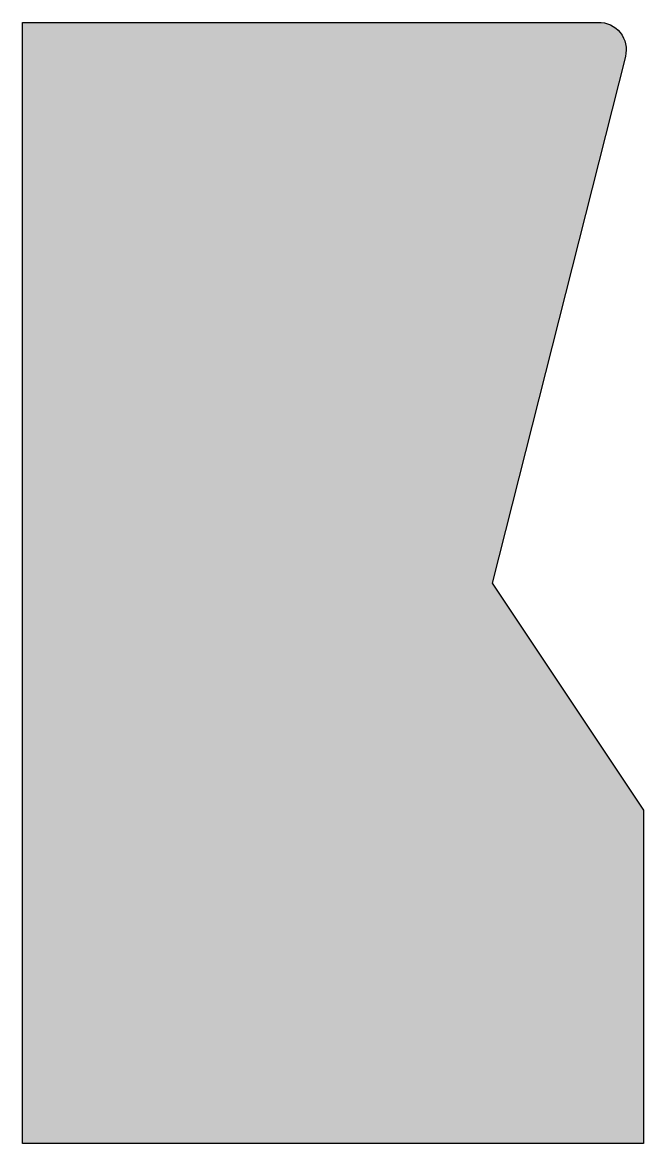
# Model space of a CAD drawing. Header units: metres. Extents: x -0.205 to 0, y -0.11 to 0.26.
import ezdxf

# ---------------------------------------------------------------- set-up
doc = ezdxf.new("R2010")
doc.units = ezdxf.units.M

msp = doc.modelspace()

# ---------------------------------------------------------------- hatches: boundary and pattern name
h = msp.add_hatch(color=254)
h.dxf.hatch_style = 1
edge = h.paths.add_edge_path()
edge.add_line((0, 0), (0, -0.1099999999999999))
edge.add_line((0, -0.1099999999999999), (-0.205, -0.1099999999999999))
edge.add_line((-0.205, -0.1099999999999999), (-0.205, 0.2600000000000002))
edge.add_line((-0.205, 0.2600000000000002), (-0.0149999999999999, 0.2600000000000002))
edge.add_arc((-0.01474241898766358, 0.2509917542800846), 0.009011927592268753, -14.206439800401824, 91.63786436686871, ccw=False)
edge.add_line((-0.006006096217294421, 0.2487800799414388), (-0.04999999999999999, 0.07500000000000018))
edge.add_line((-0.04999999999999999, 0.07500000000000018), (0, 0))

# ---------------------------------------------------------------- linework, layer by layer
at = {"flags": 128}
msp.add_lwpolyline([(0, 0), (0, -0.1099999999999999), (-0.205, -0.1099999999999999), (-0.205, 0.2600000000000002), (-0.0149999999999999, 0.2600000000000002, -0.4977336683147023), (-0.006006096217294421, 0.2487800799414388), (-0.04999999999999999, 0.07500000000000018)], format="xyb", close=True, dxfattribs=at)

doc.saveas('drawing.dxf')
